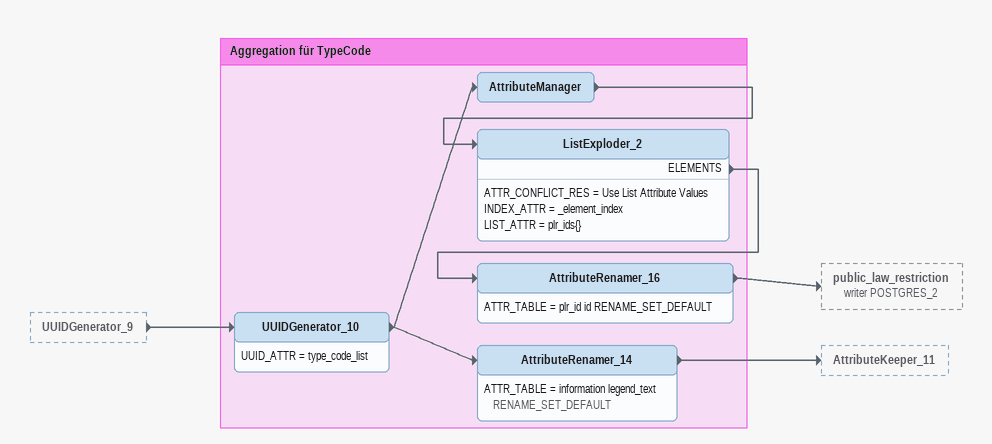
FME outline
UUIDGenerator_9 [outside]
    -> UUIDGenerator_10

Bookmark: Aggregation für TypeCode
UUIDGenerator_10
    UUID_ATTR = type_code_list
    -> AttributeManager
    -> AttributeRenamer_14
AttributeManager
    -> ListExploder_2
ListExploder_2
    ATTR_CONFLICT_RES = Use List Attribute Values
    INDEX_ATTR = _element_index
    LIST_ATTR = plr_ids{}
    ELEMENTS -> AttributeRenamer_16
AttributeRenamer_16
    ATTR_TABLE = plr_id id RENAME_SET_DEFAULT
    -> public_law_restriction (writer POSTGRES_2)
AttributeRenamer_14
    ATTR_TABLE = information legend_text RENAME_SET_DEFAULT
    -> AttributeKeeper_11
